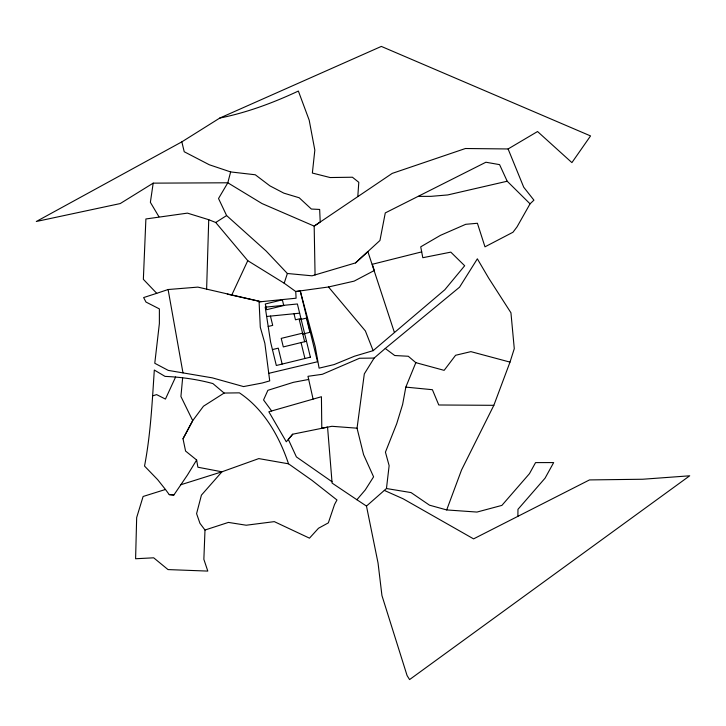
<?xml version="1.0" encoding="UTF-8"?>
<svg xmlns="http://www.w3.org/2000/svg" width="726" height="726" viewBox="0 0 726 726"><rect width="100%" height="100%" fill="white"/><g stroke="black" fill="none" stroke-linecap="round" stroke-linejoin="round"><path stroke-width="1.09" d="M517.883 516.34L517.965 509.334L545.072 478.153L553.666 462.58L535.561 462.607L529.463 473.661L501.884 505.396L476.964 512.066L446.69 509.933L429.52 505.187L411.052 492.582L386.459 488.525L366.476 506.076L378.046 563.04L381.949 595.583L407.086 675.579L409.582 679.581L689.7 475.802L642.737 479.242L589.485 479.922L473.579 538.873L403.157 498.807L384.326 490.404M206.62 289.211L208.734 219.697L187.435 213.126L145.89 218.971L143.358 279.319L156.734 293.322L168.105 289.529L197.862 287.115L259.064 301.226L260.289 327.226L264.863 343.325L269.727 380.878L262.213 383.01L243.537 386.577L212.337 377.856L168.269 370.396L154.774 363.272L159.375 323.56L159.384 308.904L145.971 302.043L143.63 297.56L156.734 293.322M204.995 530.025L203.861 559.329L207.799 571.09L168.024 569.583L153.685 557.813L135.599 558.748L136.669 517.565L143.113 496.475L165.464 489.478L169.24 494.615L173.868 495.005L187.444 475.031L196.637 460.012L185.575 451.055L183.016 438.767L192.717 420.644L203.471 406.215L224.125 393.056L239.399 392.848C263.955 409.201 279.301 436.353 288.521 463.805L312.089 480.43L336.973 499.987L334.559 504.443L328.343 522.865L318.514 528.238L309.476 538.166L274.301 521.631L246.214 525.225L228.4 522.411L204.995 530.025L199.968 523.355L196.583 513.654L201.42 495.132L221.947 471.809L258.783 458.596L288.521 463.805M224.125 393.056L212.89 383.573C197.281 379.317 181.182 377.093 165.038 376.395L154.311 370.042C152.188 402.159 150.618 434.384 144.528 466.065L157.651 479.65L165.464 489.478M357.809 196.374L358.798 182.308L352.419 177.226L330.139 177.543L312.361 173.051L314.83 150.137L309.194 120.171L298.368 91.049C273.248 102.811 246.985 112.603 219.769 118.066L181.836 141.86L36.3 221.494L120.217 203.57L153.195 183.143L227.81 182.789L261.986 203.543L314.176 226.113L392.203 173.396L465.43 148.512L508.1 148.957L537.549 131.533L571.907 162.615L590.547 135.925L381.341 46.419L219.769 118.066M182.643 377.892L180.919 396.505L192.717 420.644L183.016 438.767M386.459 488.525L389.136 465.665L385.433 452.144L396.714 423.703L402.631 404.427L405.825 387.112L415.835 362.655L408.284 356.257L394.744 355.531L385.261 348.48L374.135 358.072L364.316 373.881L357.047 428.186L363.572 454.63L373.591 476.837L365.269 489.923L356.902 499.733L332.1 483.099L327.562 427.142L292.705 434.202L286.298 441.78L268.847 411.769L321.427 396.732L321.79 428.24L331.927 426.298L357.047 428.186M153.195 183.143L150.373 202.336L158.94 216.738M315.066 275L314.176 226.113L320.22 221.984L319.658 209.442L311.363 209.043L299.212 197.771L283.839 193.143L269.9 185.856L255.289 174.775L230.641 171.926L227.81 182.789L218.526 198.516L226.612 215.558L266.124 251.005L287.369 273.493L312.044 275.816L355.531 262.903L379.952 240.487L385.279 212.918L485.894 162.234L499.579 164.63L507.202 181.228L530.053 203.834L517.03 226.884L512.983 232.238L484.977 246.831L477.409 223.272L465.72 224.307L440.464 235.342L420.717 246.831L422.804 257.712L450.81 252.131L464.676 265.752L444.82 289.747L373.146 350.658L354.469 356.221L334.114 364.57L319.104 368.155L315.184 346.493L300.237 290.917L295.754 291.525L284.184 283.213L247.766 260.67L215.731 222.492L208.734 219.697M446.69 509.933L461.555 469.949L493.843 405.317L510.006 362.111L514.28 348.661L510.941 312.779L488.662 278.103L477.354 258.828L459.567 287.169L385.261 348.48M284.184 283.213L287.369 273.493M175.619 376.975L165.437 399.082L156.625 394.617L152.542 395.888M227.311 294.139L231.73 295.119L247.766 260.67M292.705 434.202L288.322 439.393L296.399 456.908L331.991 481.719M530.053 203.834L533.928 200.158L523.718 187.217L508.1 148.957M355.531 262.903L367.864 251.577L394.309 332.199M215.731 222.492L226.612 215.558M180.447 484.868L221.947 471.809L197.889 467.226L196.637 460.012M421.733 251.877L372.293 264.282L374.307 270.499L354.125 281.134L328.497 286.979L295.754 291.525L296.09 298.214L259.1 301.898M268.193 326.473L272.704 325.375L270.444 316.091M300.936 318.478L295.482 319.812L294.003 313.75M302.57 333.161L281.216 338.38L283.303 346.919L306.499 341.256M302.787 334.06L309.902 332.326L306.426 318.088L299.312 319.821L304.657 341.71M272.431 349.578L278.276 348.153L282.16 364.071M268.747 373.336L317.534 361.748L300.237 290.917M507.202 181.228L447.742 194.94L430.972 196.347L418.457 196.383M308.686 379.453L293.377 382.33L267.876 390.316L263.556 399.962L271.651 410.97M266.651 316.472L299.638 313.187M374.135 358.072L359.561 358.254L322.344 374.289L307.978 376.313L313.097 399.118M493.843 405.317L438.776 404.99L432.406 389.708L405.825 387.112M169.24 494.615L173.868 495.005M231.73 295.119L261.061 301.698M510.006 362.111L470.893 351.638L455.592 355.277L444.14 370.351L415.835 362.655M230.641 171.926L209.315 164.766L184.222 151.743L181.836 141.86M356.902 499.733L366.476 506.076M328.497 286.979L365.387 330.947L373.146 350.658M301.054 342.59L304.938 358.499M168.105 289.529L182.979 372.883M282.36 299.829L265.271 304.003L266.66 309.693L283.748 305.519L282.36 299.829M310.383 357.174L276.325 365.496L270.616 342.146L265.217 307.18L297.388 303.976L310.383 357.174"/></g></svg>
